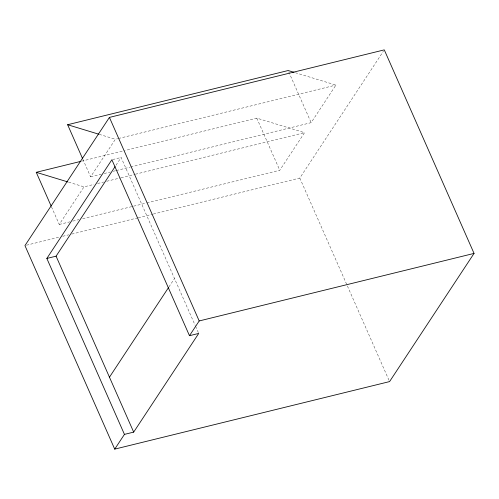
<?xml version="1.0" encoding="UTF-8"?>
<svg xmlns="http://www.w3.org/2000/svg" width="499" height="499" viewBox="0 0 499 499"><rect width="100%" height="100%" fill="white"/><g stroke="black" fill="none" stroke-linecap="round" stroke-linejoin="round"><path stroke-width="0.37" stroke-dasharray="2.5 1.87" d="M51.478 206.836L59.25 224.444L84.019 186.857L93.837 184.443M82.853 159.237L90.618 176.846L115.388 139.258L117.658 138.703M115.986 165.275L121.12 157.478L195.259 325.579M168.936 286.944L174.494 278.504M146.856 202.918L279.777 170.259L304.552 132.665L256.785 118.132L125.374 150.424M130.644 167.009L311.145 122.66L335.921 85.067L295.502 72.767M153.318 214.046L299.805 178.049L383.419 51.172M118.413 138.516L335.921 85.067M81.574 161.183L124.619 150.604M112.587 159.58L121.12 157.478M90.618 176.846L101.191 174.251M104.21 173.509L110.254 172.024M113.273 171.282L115.537 170.72M116.292 170.539L129.89 167.196M97.617 183.513L103.655 182.029M106.68 181.287L120.271 177.95M121.026 177.763L134.624 174.419M135.379 174.238L304.552 132.665M59.25 224.444L69.823 221.849M72.842 221.107L78.886 219.622M82.659 218.693L146.101 203.105M26.459 245.215L58.932 237.237M62.706 236.308L68.743 234.823M71.769 234.087L137.456 217.944M138.211 217.757L152.563 214.233M99.226 134.337L115.388 139.258M68.588 182.16L84.019 186.857M288.778 71.937L311.145 122.66M299.805 178.049L388.946 380.169M256.785 118.132L279.777 170.259M195.577 326.296L198.409 332.714"/><path stroke-width="0.75" d="M109.424 117.408L24.95 245.589L114.72 449.131L389.576 381.592L474.05 253.411L384.28 49.869L109.424 117.408L199.195 320.951L189.477 335.696L111.876 159.755L46.844 258.438L124.444 434.386L114.72 449.131M46.844 258.438L56.081 256.168L115.132 166.572M109.462 377.188L168.506 287.592M124.444 434.386L133.682 432.115L198.721 333.426L189.477 335.696M82.541 158.532L67.627 124.719L288.154 70.534L294.036 72.318M51.172 206.131L36.259 172.317L80.819 161.37M199.195 320.951L474.05 253.411M67.627 124.719L98.49 134.112M36.259 172.317L67.858 181.935M56.081 256.168L133.682 432.115"/></g></svg>
